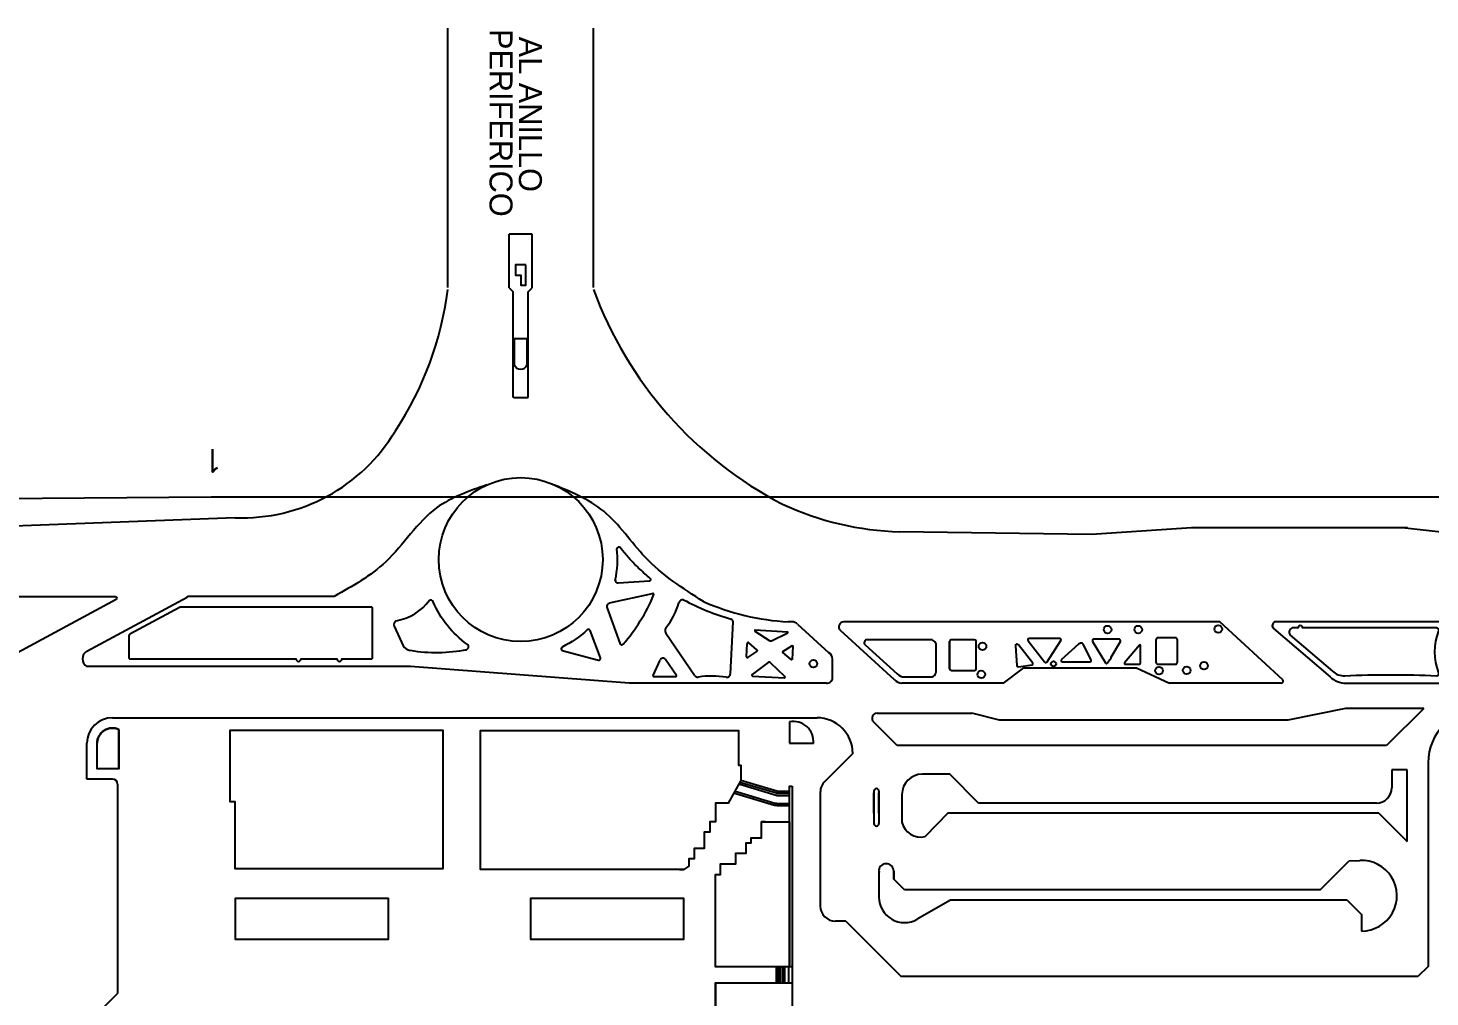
# Model space of a CAD drawing. Header units: millimetres. Extents: x 1062 to 2630, y 446 to 2121.
# Drawn here: x 1831.3 to 2106.1, y 1927.4 to 2117.5 of the extents above; entities that cross this region are included whole.
import ezdxf

# ---------------------------------------------------------------- set-up
doc = ezdxf.new("R2010")
doc.units = ezdxf.units.MM
for name, color, linetype in [('1 EDIFICIO_MOSHE', 5, 'Continuous'), ('2 AREA VERDE_MOSHE', 3, 'Continuous'), ('3 LIMITE GENERAL_MOSHE', 4, 'Continuous'), ('4 LINEAS_MOSHE', 6, 'Continuous'), ('5 TEXTO_MOSHE', 1, 'Continuous'), ('7 ZONA DE PARQUEO MOSHE', 132, 'Continuous')]:
    doc.layers.add(name, color=color, linetype=linetype)
doc.styles.add('md', font='')
doc.styles.add('R', font='romans.shx')
doc.styles.get('md').set_extended_font_data('MicrogrammaDMedExt')

msp = doc.modelspace()

# ---------------------------------------------------------------- linework, layer by layer
at = {"layer": '1 EDIFICIO_MOSHE'}
msp.add_lwpolyline([(1928.89, 2071.04), (1926.89, 2071.04), (1926.89, 2069.03), (1927.89, 2069.03), (1927.89, 2067.03), (1928.89, 2067.03)], close=True, dxfattribs=at)
at = {"layer": '2 AREA VERDE_MOSHE'}
for p, q in [((1946.97, 2008.65), (1953.14, 2009.06)), ((1969, 1990.82), (1969.51, 2001.04)), ((1903.09, 2000.16), (1904.83, 1996.3)), ((1961.95, 1990.5), (1956.33, 1998.75)), ((1953.84, 1990.48), (1955.23, 1993.52)), ((1958.4, 1990.47), (1956.25, 1993.63)), ((1958.29, 1990.25), (1953.96, 1990.25)), ((1980.58, 1981.38), (1980.58, 1977.18)), ((1849.13, 1972.17), (1849.13, 1979.91)), ((1980.58, 1977.18), (1985.28, 1977.18)), ((1970.57, 1972.87), (1971.07, 1972.87)), ((1971.07, 1972.87), (1971.07, 1969.87)), ((1968.56, 1965.46), (1966.06, 1965.46)), ((1901.99, 1946.74), (1871.95, 1946.74)), ((1901.99, 1946.74), (1871.95, 1946.74)), ((1959.85, 1946.74), (1929.82, 1946.74)), ((1959.85, 1946.74), (1929.82, 1946.74)), ((1871.95, 1938.73), (1901.99, 1938.73)), ((1929.82, 1938.73), (1959.85, 1938.73)), ((1981.08, 1930.22), (1981.08, 1924.12))]:
    msp.add_line(p, q, dxfattribs=at)
for points in [[(1926.64, 2056.52), (1926.64, 2051.41, 0.674651), (1929.14, 2051.41), (1929.14, 2056.52)], [(1947.29, 1996.8, 0.614569), (1947.99, 1996.61, 0.076246), (1953.95, 2006.22, 0.662523), (1953.64, 2006.52), (1945.23, 2004.64, 0.435493), (1944.79, 2003.87)], [(1799.22, 1994.09), (1775.63, 2006.01), (1848.41, 2006.01, -0.682428), (1848.57, 2005.39), (1827.69, 1994.09), (1799.22, 1994.09)], [(1851.08, 1994.01, 0.414214), (1851.33, 1993.76), (1883.84, 1993.76, -0.000046), (1883.84, 1993.76, 1), (1884.84, 1993.76, -0.000046), (1884.84, 1993.76), (1891.85, 1993.76, 1), (1892.85, 1993.76), (1898.6, 1993.76, 0.414214), (1898.85, 1994.01), (1898.85, 2003.65, 0.414214), (1898.6, 2003.9), (1861.16, 2003.9), (1851.3, 1998.57, 0.214417), (1851.08, 1998.26)], [(1943.12, 1993.51, 0.68641), (1943.52, 1993.96), (1941.49, 1999.31, 0.495292), (1940.92, 1999.43, -0.079006), (1936, 1996.07, 0.567948), (1936.03, 1995.37)], [(1976.7, 1997.31, 0.206317), (1977.06, 1997.29), (1980.23, 1998.85, 0.68531), (1980.21, 1999), (1973.85, 1999.38, 0.600413), (1973.79, 1999.21)], [(2052.41, 1993.08, 0.393135), (2052.79, 1992.68), (2056.27, 1992.68, 0.364038), (2056.61, 1993.09), (2056.61, 1997.49, 0.372879), (2056.26, 1997.89), (2056.13, 1997.89), (2052.79, 1997.89, 0.397285), (2052.41, 1997.49)], [(2087.01, 1991.33, 0.212589), (2089.41, 1990.44, -0.022445), (2107.44, 1990.44, 0.535745), (2107.86, 1991.02, -0.183335), (2107.84, 1999.22, 0.484956), (2107.38, 1999.85), (2081.14, 1999.85, 1), (2080.28, 1999.85), (2079.38, 1999.85, 0.617809), (2078.74, 1998.42)], [(1972.08, 1994.16, 0.54902), (1972.41, 1994), (1974.17, 1995.17, 0.532167), (1974.2, 1995.53), (1972.62, 1996.87, 0.648817), (1972.24, 1996.74)], [(1981.08, 1993.65, -0.524603), (1980.9, 1993.6), (1979.29, 1994.97, -0.543998), (1979.3, 1995.17), (1981.04, 1996.31, -0.659958), (1981.24, 1996.22)], [(2001.7, 1990.78, 0.216627), (2003.16, 1990.19), (2008.07, 1990.19, 0.47005), (2009.35, 1991.43), (2009.35, 1996.46, 0.41871), (2008.11, 1997.5), (1995.76, 1997.5, 0.649045), (1995.4, 1996.5)], [(2011.96, 1991.8, 0.394808), (2012.29, 1991.49), (2016.85, 1991.49, 0.416917), (2017.16, 1991.85), (2017.16, 1997.19, 0.404745), (2016.86, 1997.5), (2012.28, 1997.5, 0.383102), (2011.96, 1997.15)], [(2025.11, 1992.45, 0.381658), (2025.44, 1992.15), (2028.13, 1992.55, 0.549293), (2028.27, 1992.89), (2025.47, 1996.5, 0.81339), (2024.87, 1996.27)], [(2030.59, 1993.16, 0.585324), (2031.07, 1993.18), (2033.78, 1997.33, 0.480887), (2033.55, 1997.74), (2027.57, 1997.74, 0.69244), (2027.39, 1997.29)], [(2033.86, 1993.55, 0.668837), (2034.06, 1993.19), (2039.47, 1993.19, 0.607844), (2039.7, 1993.56), (2038.21, 1996.52, 0.52109), (2037.25, 1996.63)], [(2042.53, 1992.94, 0.605122), (2042.94, 1992.99), (2043.29, 1993.57, 0.544173), (2043.6, 1994.09), (2045.43, 1997.15, 0.54383), (2045.08, 1997.63), (2040.25, 1997.63, 0.498177), (2039.98, 1997.18)], [(2046.26, 1992.98, 0.609842), (2046.39, 1992.68), (2049.08, 1992.68, 0.455279), (2049.41, 1993.01), (2049.41, 1996.37, 0.725139), (2049.18, 1996.43)], [(1973.28, 1990.65, 0.840179), (1973.34, 1990.38), (1979.57, 1990.01, 0.568163), (1979.68, 1990.26), (1976.93, 1992.92, 0.41046), (1976.39, 1993.01)], [(1849.13, 1979.91), (1849.13, 1972.17), (1844.87, 1972.17), (1844.87, 1977.18, -0.546488)]]:
    msp.add_lwpolyline(points, format="xyb", close=True, dxfattribs=at)
for points in [[(1917.45, 1996.57, -0.13629), (1910.72, 2004.94, -0.13629)], [(1968.17, 1990.14, 0.079148), (1962.7, 1990.18)]]:
    msp.add_lwpolyline(points, format="xyb", dxfattribs=at)
for points in [[(1903.09, 2000.16), (1904.83, 1996.3)], [(2011.96, 1991.8), (2011.96, 1997.15)], [(2011.96, 1997.15), (2011.96, 1991.8)], [(1891.48, 1979.68), (1870.85, 1979.68), (1870.85, 1965.76), (1871.85, 1965.76), (1871.85, 1952.65), (1912.7, 1952.65), (1912.7, 1979.68), (1890.68, 1979.68)], [(1959.05, 1952.45), (1959.85, 1952.45), (1920.01, 1952.45), (1920.01, 1960.66), (1920.01, 1979.68), (1970.57, 1979.68), (1970.57, 1972.87), (1971.07, 1972.87), (1971.07, 1969.87), (1968.56, 1965.46), (1966.06, 1965.46), (1966.06, 1961.76), (1964.96, 1961.76), (1964.96, 1959.76), (1963.86, 1959.76), (1963.86, 1956.55), (1961.86, 1956.55), (1961.86, 1954.55), (1960.86, 1954.55), (1960.86, 1953.05), (1959.85, 1952.45)], [(1980.58, 1977.18), (1981.38, 1977.18)], [(1966.06, 1930.22), (1966.06, 1899.79), (1979.78, 1899.79), (1966.06, 1899.79), (1966.06, 1930.22), (1980.28, 1930.22), (1981.08, 1930.22), (1981.08, 1924.12), (1981.08, 1923.82), (1980.58, 1923.82), (1980.58, 1900.69), (1980.58, 1899.79), (1979.78, 1899.79)]]:
    msp.add_lwpolyline(points, dxfattribs=at)
for points in [[(1976.57, 1933.33), (1970.57, 1933.33), (1970.07, 1933.33), (1966.06, 1933.33), (1966.06, 1951.45), (1967.06, 1951.45), (1967.06, 1953.55), (1970.07, 1953.55), (1970.07, 1955.65), (1972.07, 1955.65), (1972.07, 1957.66), (1973.07, 1957.66), (1973.07, 1958.66), (1975.07, 1958.66), (1975.07, 1961.76), (1975.87, 1961.76), (1975.07, 1961.76), (1980.58, 1961.76), (1980.58, 1933.33)], [(1871.95, 1940.49), (1871.95, 1938.73), (1901.99, 1938.73), (1901.99, 1946.74), (1871.95, 1946.74)], [(1871.95, 1940.49), (1871.95, 1938.73), (1901.99, 1938.73), (1901.99, 1946.74), (1871.95, 1946.74)], [(1871.95, 1940.49), (1871.95, 1938.73), (1901.99, 1938.73), (1901.99, 1946.74), (1871.95, 1946.74)], [(1871.95, 1940.49), (1871.95, 1938.73), (1901.99, 1938.73), (1901.99, 1946.74), (1871.95, 1946.74)], [(1929.82, 1938.73), (1959.85, 1938.73), (1959.85, 1946.74), (1929.82, 1946.74)], [(1929.82, 1940.49), (1929.82, 1938.73), (1959.85, 1938.73), (1959.85, 1946.74), (1929.82, 1946.74)]]:
    msp.add_lwpolyline(points, close=True, dxfattribs=at)
for centre, radius in [((1927.89, 2013.22), 16.07), ((2042.92, 1999.5), 0.751), ((2048.93, 1999.5), 0.751), ((2064.62, 1999.6), 0.751), ((2018.41, 1996.19), 0.751), ((1985.27, 1992.79), 0.751), ((2032.33, 1992.76), 0.501), ((2061.82, 1992.39), 0.751), ((2018.17, 1990.69), 0.751), ((2053.03, 1991.43), 0.751), ((2058.45, 1991.5), 0.751)]:
    msp.add_circle(centre, radius, dxfattribs=at)
for centre, radius, start, end in [((1927.59, 2013.24), 19.27, 347.8506, 6.2959), ((1947.1, 2015.34), 0.354, 41.2102, 177.7712), ((1946.96, 2009.18), 0.53, 180, 271.0696), ((1953.12, 2009.33), 0.273, 272.8095, 50.7891), ((1901.9, 2011.12), 10.01, 279.0857, 324.0538), ((1910.19, 2004.71), 0.568, 23.4365, 109.9527), ((1946.81, 2007.86), 12.45, 319.842, 345.533), ((1959.75, 2004.38), 0.959, 87.0984, 157.1629), ((1983.06, 2048.98), 49.45, 241.9424, 253.6718), ((1983.06, 2048.98), 49.45, 241.9424, 253.6718), ((1903.98, 2000.45), 0.934, 122.4162, 198.1703), ((1969, 2001.03), 0.509, 1.0341, 72.7284), ((1957.25, 1999.3), 1.07, 150.0754, 210.6034), ((1906.44, 1997.29), 1.89, 211.5857, 264.1857), ((1911.32, 2025.97), 30.97, 260.5679, 281.2477), ((1917.09, 1996.11), 0.586, 265.9873, 56.8427), ((1955.77, 1993.29), 0.588, 35.281, 156.5809), ((1953.97, 1990.4), 0.155, 147.0599, 263.9351), ((1958.28, 1990.39), 0.148, 274.6252, 36.2879), ((1962.59, 1990.98), 0.803, 216.8608, 277.7842), ((1968.26, 1990.86), 0.734, 264.9582, 356.3164), ((1981.34, 1977.5), 3.95, 355.2591, 101.1718), ((1847.88, 1977.18), 3, 65.3757, 180)]:
    msp.add_arc(centre, radius, start, end, dxfattribs=at)
msp.add_open_spline([(1953.3, 2009.54), (1952.59, 2010.12), (1951.9, 2010.72), (1950.64, 2011.9), (1950.06, 2012.48), (1948.95, 2013.69), (1948.43, 2014.3), (1947.73, 2015.14), (1947.55, 2015.35), (1947.37, 2015.57)], degree=3, knots=[9.88711, 9.88711, 9.88711, 9.88711, 12.538789, 12.538789, 14.888142, 14.888142, 17.237495, 17.237495, 18.068791, 18.068791, 18.068791, 18.068791], dxfattribs=at)
at = {"layer": '3 LIMITE GENERAL_MOSHE'}
msp.add_lwpolyline([(2621.14, 2025.49), (1867.2, 2025.49), (1602.38, 2023.39), (1592.95, 2002.43), (1597.14, 1967.84), (1584.56, 1889.94), (1595.74, 1861.29), (1579.67, 1832.64), (1582.46, 1809.58), (1554.86, 1734.12), (1554.86, 1688.7)], dxfattribs=at)
at = {"layer": '4 LINEAS_MOSHE'}
for p, q in [((1970.38, 1967.57), (1969.85, 1967.73)), ((1977.72, 1965.36), (1970.38, 1967.57)), ((1977.96, 1966.97), (1970.84, 1969.1)), ((1978.02, 1967.37), (1970.86, 1969.51)), ((1978.08, 1967.77), (1971.07, 1969.87)), ((1978.08, 1967.77), (1980.58, 1967.77)), ((1970.26, 1967.18), (1969.65, 1967.38)), ((1977.66, 1964.96), (1970.26, 1967.18)), ((1978.08, 1964.96), (1977.66, 1964.96)), ((1978.08, 1965.36), (1977.72, 1965.36)), ((1978.08, 1966.97), (1977.96, 1966.97)), ((1978.08, 1967.37), (1978.02, 1967.37)), ((1978.08, 1967.37), (1980.58, 1967.37)), ((1978.08, 1966.97), (1980.58, 1966.97)), ((1978.08, 1965.36), (1980.58, 1965.36)), ((1978.08, 1964.96), (1980.58, 1964.96)), ((1977.98, 1933.33), (1977.98, 1930.22)), ((1978.38, 1933.33), (1978.38, 1930.22)), ((1978.78, 1933.33), (1978.78, 1930.22)), ((1979.18, 1933.33), (1979.18, 1930.22)), ((1979.58, 1933.33), (1979.58, 1930.22)), ((1980.38, 1933.33), (1980.38, 1930.22)), ((1981.08, 1933.33), (1981.08, 1930.22))]:
    msp.add_line(p, q, dxfattribs=at)
msp.add_lwpolyline([(1981.08, 1968.77), (1981.08, 1933.33), (1980.58, 1933.33), (1980.58, 1968.77)], close=True, dxfattribs=at)
at = {"layer": '7 ZONA DE PARQUEO MOSHE'}
for p, q in [((1913.58, 2066.58), (1913.58, 2117.49)), ((1942.16, 2066.58), (1942.16, 2117.49)), ((1925.64, 2066.53), (1925.64, 2077.04)), ((1930.14, 2077.04), (1925.64, 2077.04)), ((1930.14, 2066.53), (1930.14, 2077.04)), ((1925.64, 2066.53), (1926.44, 2065.73)), ((1929.34, 2065.73), (1930.14, 2066.53)), ((1926.44, 2045.01), (1926.44, 2065.73)), ((1929.34, 2045.01), (1929.34, 2065.73)), ((1926.64, 2045.01), (1926.44, 2045.01)), ((1926.64, 2045.01), (1929.14, 2045.01)), ((1929.14, 2045.01), (1929.34, 2045.01)), ((1871.93, 2021.43), (1743.53, 2016.52)), ((2039.76, 2018.17), (2002.16, 2018.68)), ((2059.38, 2019.43), (2039.76, 2018.17)), ((2074.97, 2019.43), (2059.38, 2019.43)), ((2101.72, 2019.43), (2074.97, 2019.43)), ((2101.23, 2019.45), (2119.19, 2017.42)), ((1842.87, 1995.26), (1862.5, 2005.88)), ((1891.34, 2006.01), (1863, 2006.01)), ((1981.04, 2001), (1980.33, 2001)), ((1982.15, 2000.55), (1988.31, 1994.95)), ((2064.95, 2001), (1991.17, 2001)), ((2024.09, 2001), (1991.17, 2001)), ((2077.28, 1989.63), (2064.95, 2001)), ((2173.78, 2001), (2075.73, 2001)), ((2001.15, 1989.65), (1990.56, 1999.28)), ((2075.48, 1999.7), (2086.57, 1990.2)), ((1989.02, 1989.99), (1989.02, 1993.71)), ((1906.29, 1992.26), (1842.87, 1992.26)), ((1906.29, 1992.26), (1842.87, 1992.26)), ((1949.13, 1988.99), (1906.29, 1992.26)), ((2022.5, 1988.99), (2026.51, 1991.99)), ((2026.51, 1991.99), (2048.57, 1991.99)), ((2048.57, 1991.99), (2055.08, 1988.99)), ((1961.81, 1988.99), (1949.13, 1988.99)), ((1987.84, 1988.99), (1961.81, 1988.99)), ((1987.84, 1988.99), (1964.29, 1988.99)), ((2022.5, 1988.99), (2002.61, 1988.99)), ((2076.98, 1988.99), (2055.08, 1988.99)), ((2089.68, 1988.99), (2145.04, 1988.99)), ((1847.88, 1982.18), (1863.44, 1982.18)), ((1847.88, 1982.18), (1863.44, 1982.18)), ((1849.81, 1982.18), (1985.97, 1982.18)), ((1849.81, 1982.18), (1985.97, 1982.18)), ((2001.7, 1976.72), (1997.04, 1981.39)), ((2001.7, 1976.72), (1997.04, 1981.39)), ((1997.75, 1983.09), (2016.29, 1983.09)), ((1997.75, 1983.09), (2016.29, 1983.09)), ((2021.73, 1981.73), (2016.29, 1983.09)), ((2021.73, 1981.73), (2016.29, 1983.09)), ((2078.29, 1981.73), (2021.73, 1981.73)), ((2078.29, 1981.73), (2021.73, 1981.73)), ((2089.55, 1983.98), (2078.29, 1981.73)), ((2089.55, 1983.98), (2078.29, 1981.73)), ((2104.89, 1983.98), (2089.55, 1983.98)), ((2104.89, 1983.98), (2089.55, 1983.98)), ((2104.89, 1983.98), (2097.63, 1976.72)), ((2104.89, 1983.98), (2097.63, 1976.72)), ((1842.87, 1970.17), (1842.87, 1977.18)), ((1842.87, 1970.17), (1842.87, 1977.18)), ((2022.73, 1976.72), (2001.7, 1976.72)), ((2022.73, 1976.72), (2001.7, 1976.72)), ((2097.63, 1976.72), (2022.73, 1976.72)), ((2097.63, 1976.72), (2022.73, 1976.72)), ((1992.98, 1975.18), (1987.49, 1969.68)), ((1992.98, 1975.18), (1987.49, 1969.68)), ((1992.98, 1975.18), (1992.98, 1975.18)), ((1992.98, 1975.18), (1992.98, 1975.18)), ((2105.75, 1973.33), (2105.75, 1933.42)), ((2105.75, 1973.33), (2105.75, 1933.42)), ((2011.98, 1971.12), (2006.63, 1971.12)), ((2017.64, 1965.46), (2011.98, 1971.12)), ((2098.64, 1971.97), (2098.64, 1968.46)), ((2101.64, 1971.97), (2098.64, 1971.97)), ((2101.64, 1957.95), (2101.64, 1971.97)), ((1847.88, 1970.17), (1842.87, 1970.17)), ((1848.88, 1969.17), (1848.88, 1928.12)), ((1848.88, 1968.17), (1848.88, 1928.12)), ((1848.88, 1968.17), (1848.88, 1928.12)), ((1986.61, 1967.56), (1986.61, 1945.28)), ((1997.12, 1967.79), (1997.12, 1962.6)), ((1998.12, 1967.79), (1998.12, 1962.6)), ((1997.12, 1963.46), (1997.12, 1967.46)), ((1998.12, 1963.46), (1998.12, 1967.46)), ((2002.62, 1967.12), (2002.62, 1961.7)), ((2095.63, 1965.46), (2017.64, 1965.46)), ((1997.12, 1963.46), (1997.12, 1961.46)), ((1998.12, 1963.46), (1998.12, 1961.46)), ((2011.64, 1963.46), (2007.15, 1958.9)), ((2096.13, 1963.46), (2011.64, 1963.46)), ((2096.13, 1963.46), (2101.64, 1957.95)), ((2084.62, 1948.44), (2090.28, 1954.1)), ((2090.28, 1954.1), (2092.38, 1954.2)), ((1998.12, 1951.94), (1998.12, 1947.02)), ((1999.5, 1953.57), (1999.5, 1953.57)), ((2001, 1950.56), (2001, 1952.07)), ((2001, 1952.07), (2001, 1950.56)), ((2003.13, 1948.44), (2001, 1950.56)), ((2012.14, 1948.44), (2003.13, 1948.44)), ((2084.62, 1948.44), (2012.14, 1948.44)), ((2012.14, 1946.44), (2005.63, 1942.68)), ((2089.88, 1946.44), (2012.14, 1946.44)), ((2089.88, 1946.44), (2092.71, 1943.61)), ((2092.71, 1943.61), (2092.71, 1940.35)), ((1991.61, 1942.27), (1989.61, 1942.27)), ((1991.61, 1942.27), (2002.46, 1931.42)), ((2105.75, 1933.42), (2103.75, 1931.42)), ((2103.75, 1931.42), (2002.46, 1931.42)), ((1843.44, 1922.68), (1848.88, 1928.12)), ((1843.44, 1922.68), (1848.88, 1928.12)), ((1843.44, 1922.68), (1848.88, 1928.12))]:
    msp.add_line(p, q, dxfattribs=at)
for centre, radius, start, end in [((1849.44, 2074.17), 64.63, 326.4884, 352.907), ((2015.1, 2093.01), 77.72, 200.1898, 242.4872), ((1873.31, 2056.33), 34.92, 267.7339, 329.2718), ((2003.87, 2077.42), 58.77, 245.1753, 268.3323), ((1863.04, 2004.79), 1.22, 88.2825, 120.5512), ((1983.06, 2048.98), 48.05, 246.2837, 266.747), ((1981.1, 1999.54), 1.46, 43.6993, 92.1356), ((1991.26, 2000), 1.01, 95.5017, 225.579), ((2075.98, 2000.28), 0.764, 108.8907, 229.8526), ((1843.67, 1993.76), 1.7, 118.0687, 241.9313), ((1987.45, 1993.64), 1.57, 2.534, 56.9867), ((1987.94, 1990.06), 1.08, 264.5391, 356.1118), ((2002.64, 1990.99), 2, 221.9889, 269.2904), ((2076.97, 1989.38), 0.391, 270.3178, 39.3594), ((2089.56, 1993.3), 4.31, 226.0087, 271.5545), ((1847.88, 1977.18), 5.01, 90, 180), ((1847.88, 1977.18), 5.01, 90, 180), ((1985.97, 1975.18), 7.01, 0, 90), ((1997.75, 1982.09), 1, 90, 225), ((2116.41, 1973.33), 10.66, 90, 180), ((2006.63, 1967.12), 4, 90, 180), ((1847.88, 1969.17), 1, 0, 90), ((1989.61, 1967.56), 3, 135, 180), ((1997.62, 1967.79), 0.501, 0, 180), ((2095.63, 1968.46), 3, 270, 0), ((1997.62, 1961.46), 0.501, 180, 0), ((2006.32, 1962.61), 3.81, 193.9048, 282.5182), ((2092.71, 1947.28), 6.93, 270, 92.7371), ((1999.46, 1952.2), 1.36, 88.2691, 191.1761), ((1999.5, 1952.07), 1.5, 0, 90), ((2003.13, 1947.02), 5.01, 180, 300), ((1989.61, 1945.28), 3, 180, 270)]:
    msp.add_arc(centre, radius, start, end, dxfattribs=at)
for points, knots in [([(1963.73, 2004.98), (1959.67, 2007.59), (1952.18, 2012.41), (1945.06, 2023.58), (1937.52, 2026.61), (1933.82, 2028.1)], [0, 0, 0, 0, 14.350282, 26.500973, 38.181889, 38.181889, 38.181889, 38.181889]), ([(1921.27, 2027.86), (1917.76, 2026.66), (1909.54, 2023.85), (1902.76, 2012.39), (1894.91, 2008), (1891.34, 2006.01)], [0, 0, 0, 0, 10.852907, 25.391659, 37.542041, 37.542041, 37.542041, 37.542041])]:
    msp.add_open_spline(points, degree=3, knots=knots, dxfattribs=at)

# ---------------------------------------------------------------- texts
at = {"layer": '5 TEXTO_MOSHE'}
for s, height, rotation, style, p in [('PERIFERICO', 4.505, 270, 'md', (1921.78, 2117.3)), ('AL ANILLO', 4.505, 270, 'md', (1927.53, 2115.8)), ('1', 4.5, 180, 'R', (1869.63, 2034.87))]:
    msp.add_text(s, height=height, rotation=rotation, dxfattribs=dict(at, style=style)).set_placement(p)

doc.saveas('drawing.dxf')
